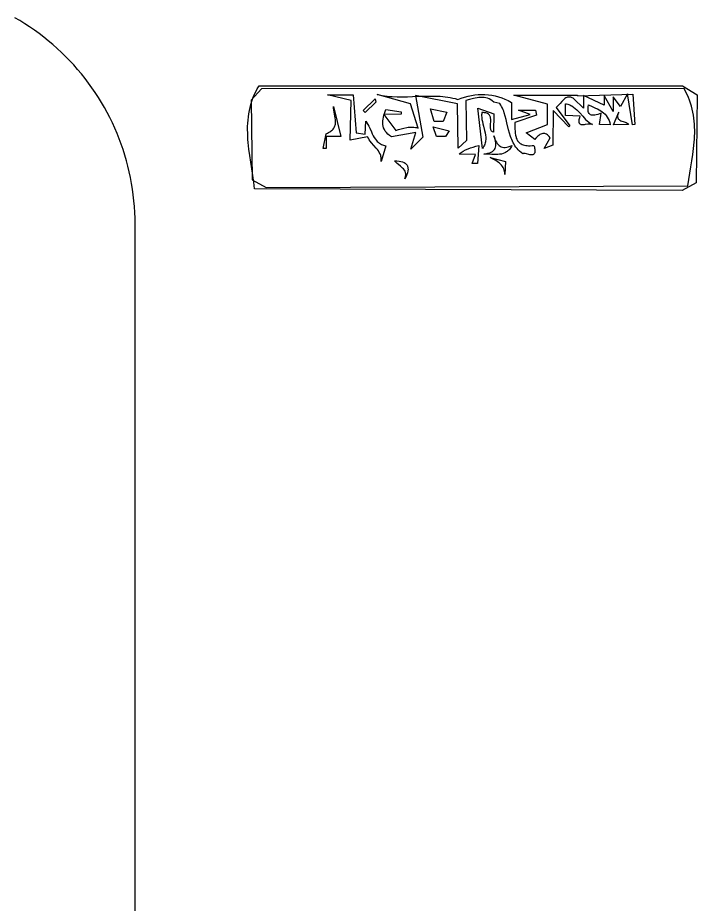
# Model space of a CAD drawing. Header units: metres. Extents: x 0.1 to 44.4, y -0.1 to 49.9.
# Drawn here: x 27.16 to 44.36, y 26.66 to 49.1 of the extents above; entities that cross this region are included whole.
import ezdxf

# ---------------------------------------------------------------- set-up
doc = ezdxf.new("R2010")
doc.units = ezdxf.units.M

msp = doc.modelspace()

# ---------------------------------------------------------------- linework, layer by layer
for points in [[(30.127044, 5.872956), (30.127044, 43.872956), (30.127044, 43.872956), (30.125196, 44.021939), (30.11967, 44.170479), (30.110491, 44.318514), (30.097684, 44.465982), (30.081275, 44.612823), (30.06129, 44.758975), (30.037753, 44.904375), (30.010691, 45.048964), (29.980128, 45.192679), (29.94609, 45.335459), (29.908604, 45.477242), (29.867693, 45.617967), (29.823384, 45.757572), (29.775702, 45.895997), (29.724673, 46.033179), (29.670321, 46.169056), (29.612673, 46.303569), (29.551754, 46.436654), (29.48759, 46.568251), (29.420205, 46.698299), (29.349625, 46.826734), (29.275877, 46.953497), (29.198984, 47.078526), (29.118974, 47.201759), (29.03587, 47.323135), (28.949699, 47.442591), (28.860486, 47.560068), (28.768257, 47.675503), (28.673037, 47.788835), (28.574851, 47.900002), (28.473725, 48.008943), (28.369685, 48.115597), (28.369685, 48.115597), (28.263031, 48.219637), (28.15409, 48.320763), (28.042923, 48.418949), (27.929591, 48.514169), (27.814156, 48.606398), (27.69668, 48.695611), (27.577223, 48.781782), (27.455847, 48.864885), (27.332614, 48.944896), (27.207586, 49.021789), (27.080823, 49.095537)], [(44.357611, 47.141735), (44.332663, 44.914448), (43.977274, 44.725056), (33.151845, 44.769073), (33.151845, 44.769073), (33.130812, 44.937437), (33.106744, 45.105241), (33.055324, 45.439028), (33.030885, 45.604938), (33.009234, 45.770143), (32.991827, 45.934607), (32.98517, 46.016549), (32.98012, 46.098293), (32.97686, 46.179833), (32.97557, 46.261166), (32.976433, 46.342285), (32.979632, 46.423188), (32.985347, 46.503869), (32.993762, 46.584324), (33.005058, 46.664548), (33.019416, 46.744536), (33.03702, 46.824285), (33.058051, 46.903789), (33.082691, 46.983045), (33.111122, 47.062047), (33.143526, 47.14079), (33.180085, 47.219271), (33.220981, 47.297485), (33.266396, 47.375427), (43.981003, 47.373312), (44.357611, 47.141735)], [(33.324903, 47.297676), (33.066997, 47.010521), (33.094484, 44.989179), (33.44828, 44.800636), (44.117705, 44.844556), (44.117705, 44.844556), (44.171446, 45.162542), (44.198376, 45.320487), (44.22389, 45.477708), (44.246895, 45.634186), (44.266298, 45.7899), (44.281008, 45.944833), (44.286261, 46.021999), (44.289931, 46.098963), (44.291881, 46.175722), (44.291975, 46.252273), (44.290076, 46.328614), (44.286048, 46.404743), (44.279754, 46.480657), (44.271057, 46.556353), (44.259821, 46.63183), (44.24591, 46.707085), (44.229186, 46.782115), (44.209514, 46.856918), (44.186757, 46.931492), (44.160777, 47.005834), (44.131439, 47.079942), (44.098607, 47.153813), (44.062142, 47.227445), (44.02191, 47.300836), (33.324903, 47.297676)], [(34.995896, 47.146478), (35.651115, 47.146478), (35.726986, 46.182645), (35.950929, 46.152131), (35.969149, 46.481945), (35.969149, 46.481945), (35.996785, 46.439361), (36.021821, 46.394501), (36.044927, 46.347949), (36.066773, 46.30029), (36.109366, 46.203986), (36.131455, 46.15651), (36.154965, 46.110263), (36.180568, 46.065829), (36.208933, 46.023793), (36.240732, 45.984739), (36.258128, 45.966512), (36.276634, 45.94925), (36.296334, 45.933026), (36.317311, 45.917913), (36.339649, 45.903982), (36.363432, 45.891309), (36.388743, 45.879965), (36.415668, 45.870024), (36.444288, 45.861559), (36.474689, 45.854642), (36.35525, 45.458706), (36.35525, 45.458706), (36.357422, 45.485748), (36.357843, 45.511735), (36.356607, 45.536725), (36.353803, 45.560776), (36.349525, 45.583944), (36.343865, 45.606287), (36.328763, 45.648727), (36.309232, 45.688555), (36.286007, 45.726229), (36.259825, 45.762208), (36.231418, 45.796951), (36.170874, 45.864563), (36.110257, 45.932733), (36.081757, 45.968174), (36.055445, 46.005131), (36.032053, 46.044063), (36.012319, 46.085427), (35.568881, 45.999987), (35.595738, 47.004501), (34.995896, 47.146478)], [(36.252898, 47.155265), (36.252898, 47.155265), (36.316406, 47.14134), (36.379987, 47.129569), (36.443637, 47.119803), (36.50735, 47.11189), (36.57112, 47.10568), (36.634941, 47.101021), (36.762715, 47.095755), (36.890629, 47.094885), (37.018636, 47.097203), (37.274754, 47.106575), (37.402775, 47.111213), (37.53071, 47.114211), (37.658516, 47.114361), (37.786147, 47.110455), (37.849883, 47.106604), (37.913558, 47.101287), (37.977168, 47.094352), (38.040705, 47.085648), (38.104166, 47.075025), (38.167543, 47.062332), (38.230833, 47.047417), (38.294028, 47.030131), (38.294028, 47.030131), (38.381166, 47.060697), (38.468069, 47.087145), (38.554731, 47.109349), (38.641143, 47.127182), (38.727301, 47.140517), (38.813196, 47.14923), (38.898823, 47.153192), (38.984176, 47.152279), (39.069246, 47.146363), (39.154029, 47.135318), (39.238516, 47.119017), (39.322703, 47.097335), (39.406581, 47.070145), (39.490145, 47.037321), (39.573387, 46.998736), (39.656302, 46.954264), (39.658713, 46.517907), (40.127917, 46.648003), (39.831315, 46.754696), (40.263913, 46.754696), (40.288389, 46.630239), (39.740999, 46.441845), (39.740999, 46.441845), (39.742438, 46.334387), (39.743221, 46.279695), (39.74533, 46.225331), (39.749726, 46.172022), (39.757371, 46.120497), (39.769229, 46.071483), (39.777038, 46.048145), (39.786262, 46.025708), (39.797019, 46.004263), (39.809431, 45.9839), (39.823617, 45.964711), (39.839699, 45.946787), (39.857796, 45.930218), (39.878029, 45.915096), (39.900517, 45.901512), (39.925382, 45.889556), (39.952743, 45.879319), (39.982721, 45.870893), (40.015436, 45.864368), (40.051009, 45.859836), (40.089559, 45.857387), (40.131207, 45.857113), (40.176073, 45.859104), (40.224278, 45.863451), (40.224278, 45.863451), (40.233465, 45.827166), (40.240252, 45.794534), (40.244765, 45.765381), (40.247124, 45.739533), (40.247454, 45.716817), (40.245877, 45.697059), (40.242517, 45.680086), (40.237496, 45.665724), (40.230936, 45.6538), (40.222962, 45.644139), (40.213696, 45.63657), (40.203261, 45.630917), (40.19178, 45.627008), (40.179376, 45.62467), (40.15229, 45.624008), (40.122988, 45.627545), (40.092451, 45.633892), (40.031613, 45.649462), (40.003278, 45.65591), (39.977645, 45.659615), (39.955696, 45.65919), (39.94641, 45.656994), (39.938415, 45.653245), (39.938415, 45.653245), (39.898557, 45.68408), (39.861841, 45.71619), (39.828093, 45.749507), (39.797139, 45.783958), (39.768807, 45.819474), (39.742924, 45.855983), (39.719315, 45.893414), (39.697809, 45.931698), (39.678231, 45.970762), (39.660409, 46.010537), (39.644169, 46.050951), (39.629338, 46.091935), (39.603209, 46.175324), (39.580637, 46.26014), (39.540621, 46.431786), (39.520404, 46.517484), (39.498201, 46.602343), (39.472625, 46.685798), (39.458138, 46.726823), (39.44229, 46.767283), (39.424904, 46.80711), (39.40581, 46.846232), (39.384833, 46.884578), (39.3618, 46.922078), (39.208558, 46.955402), (39.208558, 46.955402), (39.169294, 46.989855), (39.129289, 47.01802), (39.08855, 47.040343), (39.047084, 47.057268), (39.004899, 47.069239), (38.962001, 47.076702), (38.918398, 47.0801), (38.874098, 47.079879), (38.829107, 47.076484), (38.783433, 47.070358), (38.737082, 47.061947), (38.690064, 47.051695), (38.594049, 47.027449), (38.495447, 47.001177), (38.515066, 45.988649), (38.302641, 45.796141), (38.288576, 46.913243), (37.223077, 47.127202), (37.406755, 46.072528), (37.107572, 45.773579), (37.236012, 46.194096), (36.621586, 46.082339), (36.621586, 46.082339), (36.570675, 46.116254), (36.527089, 46.151735), (36.490456, 46.188714), (36.460403, 46.227127), (36.436559, 46.266907), (36.418551, 46.307989), (36.406007, 46.350308), (36.398554, 46.393797), (36.395822, 46.43839), (36.397437, 46.484022), (36.403028, 46.530627), (36.412221, 46.57814), (36.424646, 46.626493), (36.43993, 46.675623), (36.4577, 46.725463), (36.477585, 46.775946), (36.862791, 46.713009), (36.860022, 46.656129), (36.420756, 46.643032), (36.724461, 46.242809), (36.724461, 46.242809), (36.792685, 46.265775), (36.862386, 46.286613), (36.933292, 46.304216), (37.005129, 46.317479), (37.04131, 46.322137), (37.077622, 46.325295), (37.114029, 46.326815), (37.150498, 46.326559), (37.186994, 46.324388), (37.223484, 46.320164), (37.259932, 46.313749), (37.296305, 46.305004), (37.097014, 46.915591), (36.252898, 47.155265)], [(42.721569, 46.383792), (42.58917, 47.169687), (42.417457, 46.847977), (42.231239, 47.096073), (42.231239, 46.726103), (42.00424, 47.125308), (42.00424, 46.881449), (41.474575, 47.13134), (41.474575, 46.808767), (41.23498, 47.044902), (41.23498, 47.044902), (41.213261, 47.05751), (41.192551, 47.067806), (41.172797, 47.075896), (41.153948, 47.081886), (41.135952, 47.085882), (41.118759, 47.087989), (41.102316, 47.088314), (41.086572, 47.086961), (41.071476, 47.084037), (41.056975, 47.079648), (41.029555, 47.066896), (41.0039, 47.049552), (40.979597, 47.028462), (40.956234, 47.004473), (40.933398, 46.97843), (40.88766, 46.923569), (40.863933, 46.896444), (40.839084, 46.87065), (40.8127, 46.847034), (40.78437, 46.826443), (41.127863, 46.356516), (41.109572, 46.330446), (40.707345, 46.74795), (40.699203, 45.869711), (40.483731, 45.788045), (40.630545, 46.057443), (40.630545, 46.057443), (40.608954, 46.08669), (40.587078, 46.111262), (40.564907, 46.131245), (40.54243, 46.146726), (40.519637, 46.157793), (40.496516, 46.164532), (40.473058, 46.16703), (40.449252, 46.165375), (40.425086, 46.159653), (40.400552, 46.149952), (40.375637, 46.136358), (40.350332, 46.118958), (40.324626, 46.09784), (40.298509, 46.073089), (40.271969, 46.044794), (40.244996, 46.013041), (40.024228, 46.18213), (40.566578, 46.393862), (40.566578, 46.904904), (39.710913, 47.132884), (41.323274, 47.132048), (41.321919, 47.122105), (42.723579, 47.158244), (42.775557, 46.3914), (42.721569, 46.383792)], [(36.21806, 46.956143), (35.949152, 46.69466), (35.896664, 46.74844), (36.203088, 47.047017), (36.21806, 46.956143)], [(41.704837, 46.394514), (41.704837, 46.394514), (41.693629, 46.399293), (41.681324, 46.402609), (41.653898, 46.405486), (41.62351, 46.404411), (41.591112, 46.400653), (41.524088, 46.390158), (41.491365, 46.385957), (41.460438, 46.384144), (41.432257, 46.385987), (41.419493, 46.388676), (41.407773, 46.392754), (41.397215, 46.39838), (41.387938, 46.405713), (41.380062, 46.41491), (41.373704, 46.426131), (41.368984, 46.439534), (41.366022, 46.455277), (41.364935, 46.473518), (41.365842, 46.494418), (41.368864, 46.518133), (41.374118, 46.544822), (41.381723, 46.574644), (41.391799, 46.607757), (41.020577, 46.617229), (41.020937, 46.92012), (41.020937, 46.92012), (41.050636, 46.914395), (41.079059, 46.907031), (41.106281, 46.898124), (41.132375, 46.887768), (41.157415, 46.876058), (41.181475, 46.863089), (41.22695, 46.833752), (41.26939, 46.800516), (41.309387, 46.764139), (41.347529, 46.725381), (41.384409, 46.684999), (41.456742, 46.602398), (41.493375, 46.561696), (41.531108, 46.522405), (41.57053, 46.485283), (41.612231, 46.451088), (41.656804, 46.420578), (41.680351, 46.406943), (41.704837, 46.394514)], [(42.151798, 46.386637), (41.87953, 46.390408), (41.927859, 46.682587), (41.927859, 46.682587), (41.882881, 46.663678), (41.840847, 46.648487), (41.801834, 46.63713), (41.765918, 46.629721), (41.733176, 46.626376), (41.703684, 46.627209), (41.677518, 46.632337), (41.654756, 46.641873), (41.635473, 46.655934), (41.619747, 46.674635), (41.607653, 46.698091), (41.599268, 46.726416), (41.594668, 46.759727), (41.593931, 46.798139), (41.597132, 46.841765), (41.604347, 46.890723), (41.604347, 46.890723), (41.695283, 46.851714), (41.78523, 46.811112), (41.828982, 46.78939), (41.871467, 46.766283), (41.912345, 46.741461), (41.951275, 46.714597), (41.987918, 46.685359), (42.021933, 46.653421), (42.05298, 46.618452), (42.08072, 46.580123), (42.104811, 46.538107), (42.124915, 46.492073), (42.140691, 46.441692), (42.151798, 46.386637)], [(35.151309, 46.850359), (35.333434, 46.08798), (34.967266, 46.08798), (34.967266, 45.785552), (34.891599, 45.785552), (34.96102, 46.156573), (34.96102, 46.156573), (34.995613, 46.17197), (35.026929, 46.188049), (35.055111, 46.204783), (35.0803, 46.222145), (35.102641, 46.240106), (35.122276, 46.258638), (35.139349, 46.277714), (35.154001, 46.297307), (35.166377, 46.317389), (35.176618, 46.337931), (35.184868, 46.358906), (35.19127, 46.380287), (35.195967, 46.402045), (35.199101, 46.424154), (35.201255, 46.46931), (35.198875, 46.515533), (35.193103, 46.562602), (35.175963, 46.65839), (35.166881, 46.706666), (35.158983, 46.7549), (35.153411, 46.802872), (35.151309, 46.850359)], [(37.699517, 46.466015), (37.603427, 46.788465), (38.015917, 46.70954), (37.923473, 46.466015), (37.699517, 46.466015)], [(38.805331, 46.805515), (39.204583, 46.664328), (39.195443, 46.196171), (39.195443, 46.196171), (39.178227, 46.204847), (39.16386, 46.215363), (39.152109, 46.22758), (39.142742, 46.24136), (39.135527, 46.256561), (39.130231, 46.273045), (39.126623, 46.290671), (39.124469, 46.309301), (39.123599, 46.349013), (39.125762, 46.391063), (39.13176, 46.47771), (39.131878, 46.520075), (39.1276, 46.56031), (39.123231, 46.579281), (39.117066, 46.597301), (39.108874, 46.61423), (39.098421, 46.629929), (39.085475, 46.644258), (39.069805, 46.657078), (39.051177, 46.668249), (39.029361, 46.677632), (39.004123, 46.685087), (38.975231, 46.690474), (38.942454, 46.693654), (38.905559, 46.694486), (38.905559, 46.694486), (38.901897, 46.665984), (38.899987, 46.637491), (38.899682, 46.609007), (38.900832, 46.580531), (38.90691, 46.523606), (38.917037, 46.466713), (38.930029, 46.409849), (38.944704, 46.353013), (38.974367, 46.239413), (38.986988, 46.182646), (38.996558, 46.125896), (39.001893, 46.069163), (39.002602, 46.040801), (39.001809, 46.012443), (38.999366, 45.984088), (38.995124, 45.955735), (38.988936, 45.927385), (38.980654, 45.899036), (38.97013, 45.87069), (38.957215, 45.842344), (38.941763, 45.814), (38.923624, 45.785657), (38.805331, 46.805515)], [(42.369623, 46.70474), (42.369623, 46.70474), (42.359037, 46.680077), (42.350904, 46.657375), (42.345098, 46.636534), (42.34149, 46.617457), (42.339955, 46.600043), (42.340364, 46.584193), (42.342592, 46.569809), (42.34651, 46.556791), (42.351993, 46.54504), (42.358912, 46.534457), (42.367141, 46.524942), (42.376553, 46.516397), (42.398418, 46.501819), (42.42349, 46.489929), (42.450752, 46.479935), (42.47919, 46.471042), (42.535524, 46.45339), (42.561389, 46.443044), (42.584364, 46.430628), (42.603432, 46.415347), (42.611184, 46.406385), (42.617578, 46.396409), (42.237464, 46.389067), (42.369623, 46.70474)], [(37.675041, 46.334891), (38.074833, 46.235329), (37.986355, 46.08798), (37.759666, 46.08798), (37.675041, 46.334891)], [(39.207475, 46.109577), (39.207475, 46.109577), (39.221259, 46.063455), (39.236537, 46.020645), (39.253415, 45.981314), (39.271999, 45.94563), (39.292394, 45.913761), (39.314707, 45.885876), (39.339043, 45.862141), (39.365509, 45.842724), (39.39421, 45.827794), (39.425254, 45.817518), (39.458744, 45.812064), (39.494789, 45.8116), (39.533493, 45.816293), (39.574962, 45.826311), (39.619303, 45.841823), (39.666622, 45.862995), (39.666622, 45.862995), (39.65155, 45.834937), (39.635752, 45.809189), (39.619255, 45.785658), (39.602084, 45.76425), (39.584265, 45.744872), (39.565825, 45.72743), (39.546789, 45.711829), (39.527183, 45.697978), (39.507033, 45.685782), (39.486365, 45.675147), (39.443578, 45.658186), (39.399029, 45.646347), (39.352927, 45.63888), (39.305477, 45.635036), (39.256888, 45.634066), (39.207366, 45.635221), (39.15712, 45.637751), (39.055281, 45.643941), (39.004104, 45.646103), (38.95303, 45.646643), (38.95303, 45.646643), (39.009574, 45.653833), (39.059752, 45.664238), (39.103769, 45.67779), (39.141825, 45.694421), (39.174125, 45.714064), (39.200871, 45.736651), (39.222266, 45.762115), (39.238512, 45.790388), (39.249813, 45.821402), (39.256371, 45.855089), (39.258389, 45.891383), (39.256069, 45.930215), (39.249615, 45.971519), (39.23923, 46.015225), (39.225115, 46.061267), (39.207475, 46.109577)], [(38.825628, 45.864382), (38.794724, 45.407517), (38.659264, 45.407517), (38.745367, 45.634338), (38.329016, 45.646937), (38.329016, 45.646937), (38.353202, 45.666378), (38.378679, 45.684753), (38.43318, 45.718545), (38.491873, 45.748806), (38.554114, 45.776029), (38.619255, 45.800705), (38.686652, 45.823328), (38.755658, 45.844389), (38.825628, 45.864382)], [(39.487752, 45.126658), (39.487752, 45.126658), (39.48571, 45.166347), (39.479942, 45.203774), (39.470644, 45.239056), (39.458009, 45.272308), (39.442231, 45.303648), (39.423506, 45.333191), (39.402026, 45.361054), (39.377987, 45.387352), (39.351583, 45.412203), (39.323008, 45.435721), (39.292456, 45.458023), (39.260122, 45.479226), (39.226199, 45.499446), (39.190883, 45.518798), (39.116845, 45.555366), (39.507249, 45.456278), (39.487752, 45.126658)], [(36.957448, 45.020715), (36.957448, 45.020715), (36.965629, 45.044357), (36.971774, 45.066866), (36.975983, 45.088298), (36.978353, 45.108703), (36.978984, 45.128136), (36.977972, 45.146647), (36.975418, 45.164292), (36.971418, 45.181121), (36.959475, 45.212545), (36.942931, 45.241342), (36.922573, 45.267934), (36.899185, 45.292742), (36.873556, 45.316188), (36.84647, 45.338694), (36.791075, 45.382573), (36.764339, 45.404789), (36.739291, 45.427752), (36.71672, 45.451884), (36.697409, 45.477607), (36.697409, 45.477607), (36.755689, 45.475259), (36.808625, 45.469418), (36.856161, 45.460084), (36.898242, 45.447256), (36.934812, 45.430933), (36.965815, 45.411117), (36.979212, 45.399898), (36.991197, 45.387806), (37.001762, 45.374839), (37.0109, 45.361), (37.018605, 45.346286), (37.02487, 45.330699), (37.029687, 45.314238), (37.033051, 45.296903), (37.034953, 45.278694), (37.035387, 45.259612), (37.031822, 45.218824), (37.022302, 45.174542), (37.00677, 45.126763), (36.985171, 45.075487), (36.957448, 45.020715)]]:
    msp.add_lwpolyline(points)

doc.saveas('drawing.dxf')
